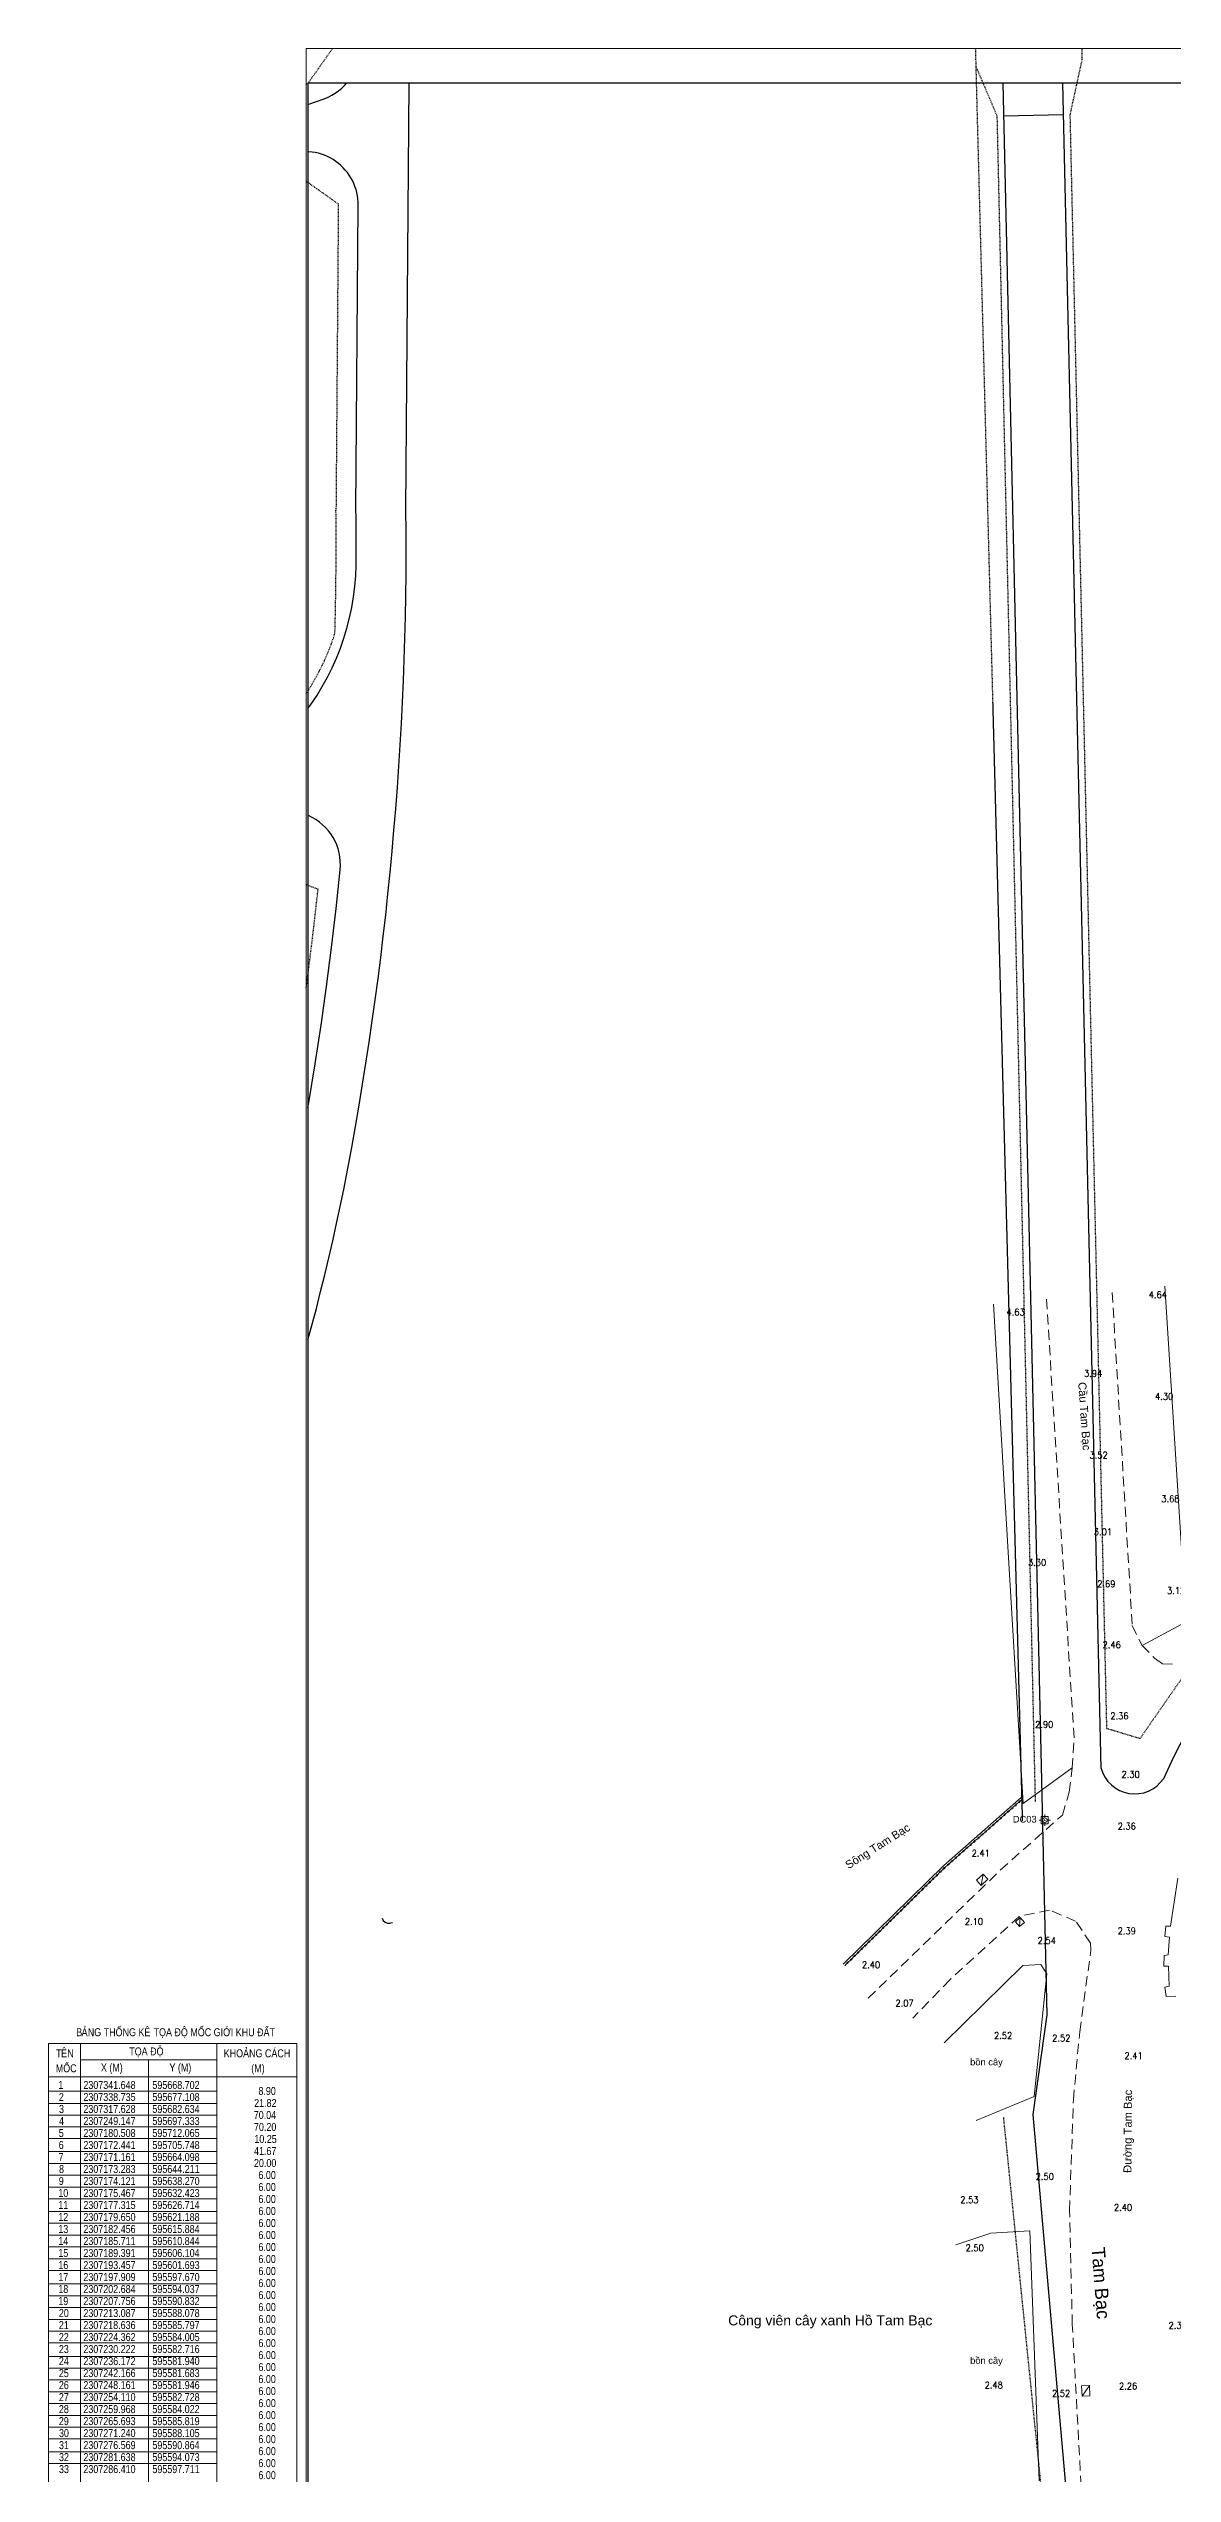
# Model space of a CAD drawing. Header units: millimetres. Extents: x 583747 to 596192, y 2304962 to 2309584.
# Drawn here: x 595403.9 to 595572.5, y 2307166.1 to 2307529.7 of the extents above; entities that cross this region are included whole.
import ezdxf
from ezdxf.enums import TextEntityAlignment as Align
from ezdxf.xclip import XClip

# ---------------------------------------------------------------- set-up
doc = ezdxf.new("R2010")
doc.units = ezdxf.units.MM
doc.linetypes.add('DASHDOT', pattern=[1, 0.5, -0.25, 0, -0.25])
doc.linetypes.add('{Long Duong}', pattern=[2.3, 1.5, -0.8])
for name, color, linetype in [('A-ANNO-ROOM GEN', 50, 'Continuous'), ('A-PLOT LINE', 6, 'DASHDOT'), ('AFP-KERB-LINE', 2, 'Continuous')]:
    doc.layers.add(name, color=color, linetype=linetype)
for name, color, linetype, lineweight in [('Code Cao do', 7, 'Continuous', 0), ('Duong RG Thua', 7, 'Continuous', 0), ('Ghi chu nha', 7, 'Continuous', 0), ('Ghi chu SH diem do cao', 7, 'Continuous', 0), ('KT-DV', 7, 'Continuous', 0), ('KT-NEN', 250, 'Continuous', 0), ('Level 2', 7, 'Continuous', 0), ('Level 26', 7, 'Continuous', 0), ('Level 63', 7, 'Continuous', 0), ('Long Duong_ Phan Cach chat lieu rair mat', 7, 'Continuous', 0)]:
    doc.layers.add(name, color=color, linetype=linetype, lineweight=lineweight)
doc.styles.add('Gothic', font='GOTHIC.TTF')
doc.styles.add('Style-.VnArial', font='')
doc.styles.add('Style-.VnArialH', font='')
doc.styles.add('Style-STANDARD', font='STANDARD.shx')
doc.styles.get('Style-.VnArial').set_extended_font_data('.VnArial')
doc.styles.get('Style-.VnArialH').set_extended_font_data('.VnArialH')

# ---------------------------------------------------------------- blocks, each defined once
blk = doc.blocks.new('KV1_2')
at = {"layer": 'Ghi chu SH diem do cao', "color": 1, "linetype": 'Continuous', "lineweight": 0}
for p, q in [((-7.1, 0), (-11.8, 0)), ((0, 12.3), (0, 7.1)), ((11.8, 0), (7.1, 0)), ((0, -7.1), (0, -12.2))]:
    blk.add_line(p, q, dxfattribs=at)
for start, end in [(0, 180), (180, 0)]:
    blk.add_arc((0, 0), 7.07, start, end, dxfattribs=at)
blk.add_point((0, 0), dxfattribs=at)
blk = doc.blocks.new('*U31')
at = {"layer": 'Level 63', "linetype": 'Continuous', "lineweight": 0}
for points in [[(-5, 18), (-7, 24, 1), (6, -24), (5, -18, -1)], [(-6, 0, 1), (6, 0, 1)]]:
    blk.add_hatch(color=7, dxfattribs=at).paths.add_polyline_path(points)
at = {"layer": 'Level 63', "color": 7, "linetype": 'Continuous', "lineweight": 13}
for p, q in [((-167, 0), (-106, 0)), ((-106, 106), (-106, -106)), ((106, 106), (-106, 106)), ((1, 166), (1, 106)), ((106, -106), (106, 106)), ((106, 0), (167, 0)), ((-106, -106), (106, -106)), ((0, -106), (0, -166))]:
    blk.add_line(p, q, dxfattribs=at)
blk = doc.blocks.new('*U32')
at = {"layer": 'Level 63', "linetype": 'Continuous', "lineweight": 0, "extrusion": (0, 0, -1)}
blk.add_hatch(color=7, dxfattribs=at).paths.add_polyline_path([(5, 18), (7, 24, 1), (-6, -24), (-5, -18, -1)])
at = {"layer": 'Level 63', "color": 7, "linetype": 'Continuous', "lineweight": 13}
blk.add_blockref('*U31', (0, 0), dxfattribs=at)
blk = doc.blocks.new('wwww1')
at = {"layer": 'Duong RG Thua', "color": 7, "lineweight": 0}
for p, q in [((595547.21, 2307312.64), (595545.49, 2307341.45)), ((595571.17, 2307344.15), (595574.4, 2307293.8)), ((595549.93, 2307266.54), (595547.21, 2307312.64)), ((595574.4, 2307293.8), (595567.77, 2307290.23)), ((595549.93, 2307266.54), (595557.31, 2307271.88)), ((595542.92, 2307255.06), (595543.92, 2307255.98)), ((595543.64, 2307254.27), (595542.92, 2307255.06)), ((595543.92, 2307255.98), (595543.64, 2307254.27)), ((595543.64, 2307254.27), (595544.64, 2307255.19)), ((595544.64, 2307255.19), (595543.92, 2307255.98)), ((595548.78, 2307248.82), (595549.49, 2307249.46)), ((595548.78, 2307248.82), (595549.41, 2307248.09)), ((595549.49, 2307249.46), (595549.41, 2307248.09)), ((595549.41, 2307248.09), (595550.12, 2307248.72)), ((595549.49, 2307249.46), (595550.12, 2307248.72)), ((595571.2, 2307246.59), (595571.87, 2307246.51)), ((595549.87, 2307242.24), (595538.07, 2307230.66)), ((595552.59, 2307242.4), (595549.87, 2307242.24)), ((595551.6, 2307222.62), (595553.51, 2307240.99)), ((595553.51, 2307240.99), (595552.59, 2307242.4)), ((595542.91, 2307219.02), (595551.6, 2307222.62)), ((595545.1, 2307202.15), (595539.83, 2307200.38)), ((595550.95, 2307202.5), (595545.1, 2307202.15)), ((595552.32, 2307164.97), (595550.95, 2307202.5)), ((595558.69, 2307179.24), (595559.88, 2307179.3)), ((595558.69, 2307179.24), (595558.78, 2307177.69)), ((595559.88, 2307179.3), (595558.78, 2307177.69)), ((595558.78, 2307177.69), (595559.96, 2307177.76)), ((595559.88, 2307179.3), (595559.96, 2307177.76))]:
    blk.add_line(p, q, dxfattribs=at)
at = {"layer": 'Duong RG Thua', "color": 3, "lineweight": 0}
for p, q in [((595538.06, 2307257.25), (595549.66, 2307267.46)), ((595522.97, 2307242.44), (595538.04, 2307257.24))]:
    blk.add_line(p, q, dxfattribs=at)
at = {"layer": 'Duong RG Thua', "color": 7, "linetype": 'Continuous', "lineweight": 0}
for p, q in [((595546.7, 2307264.46), (595547.04, 2307264.75)), ((595546.99, 2307264.86), (595547.31, 2307264.84)), ((595547.16, 2307265.01), (595547.14, 2307264.69)), ((595547.26, 2307264.95), (595547.6, 2307265.25)), ((595547.55, 2307265.36), (595547.87, 2307265.34)), ((595547.72, 2307265.51), (595547.7, 2307265.19)), ((595547.82, 2307265.45), (595548.16, 2307265.74)), ((595548.12, 2307265.86), (595548.43, 2307265.83)), ((595548.29, 2307266), (595548.27, 2307265.69)), ((595548.39, 2307265.94), (595548.73, 2307266.24)), ((595548.68, 2307266.35), (595549, 2307266.33)), ((595548.85, 2307266.5), (595548.83, 2307266.18)), ((595548.95, 2307266.44), (595549.29, 2307266.74)), ((595549.24, 2307266.85), (595549.56, 2307266.83)), ((595549.41, 2307266.99), (595549.39, 2307266.68)), ((595549.51, 2307266.93), (595549.85, 2307267.23)), ((595542.66, 2307261.05), (595542.64, 2307260.73)), ((595542.76, 2307260.99), (595543.1, 2307261.28)), ((595543.05, 2307261.39), (595543.37, 2307261.37)), ((595543.22, 2307261.54), (595543.2, 2307261.23)), ((595543.32, 2307261.48), (595543.66, 2307261.78)), ((595543.61, 2307261.89), (595543.93, 2307261.87)), ((595543.78, 2307262.04), (595543.76, 2307261.72)), ((595543.88, 2307261.98), (595544.22, 2307262.27)), ((595544.18, 2307262.39), (595544.49, 2307262.37)), ((595544.35, 2307262.53), (595544.33, 2307262.22)), ((595544.45, 2307262.47), (595544.78, 2307262.77)), ((595544.74, 2307262.88), (595545.06, 2307262.86)), ((595544.91, 2307263.03), (595544.89, 2307262.71)), ((595545.01, 2307262.97), (595545.35, 2307263.27)), ((595545.3, 2307263.38), (595545.62, 2307263.36)), ((595545.47, 2307263.53), (595545.45, 2307263.21)), ((595545.57, 2307263.46), (595545.91, 2307263.76)), ((595545.87, 2307263.87), (595546.18, 2307263.85)), ((595546.03, 2307264.02), (595546.01, 2307263.7)), ((595546.14, 2307263.96), (595546.47, 2307264.26)), ((595546.43, 2307264.37), (595546.75, 2307264.35)), ((595546.6, 2307264.52), (595546.58, 2307264.2)), ((595538.55, 2307257.43), (595538.87, 2307257.41)), ((595538.72, 2307257.58), (595538.7, 2307257.26)), ((595538.82, 2307257.52), (595539.16, 2307257.81)), ((595539.11, 2307257.93), (595539.43, 2307257.9)), ((595539.28, 2307258.07), (595539.26, 2307257.76)), ((595539.38, 2307258.01), (595539.72, 2307258.31)), ((595539.67, 2307258.42), (595539.99, 2307258.4)), ((595539.84, 2307258.57), (595539.82, 2307258.25)), ((595539.94, 2307258.51), (595540.28, 2307258.81)), ((595540.24, 2307258.92), (595540.55, 2307258.9)), ((595540.41, 2307259.07), (595540.39, 2307258.75)), ((595540.51, 2307259), (595540.84, 2307259.3)), ((595540.8, 2307259.41), (595541.12, 2307259.39)), ((595540.97, 2307259.56), (595540.95, 2307259.24)), ((595541.07, 2307259.5), (595541.41, 2307259.8)), ((595541.36, 2307259.91), (595541.68, 2307259.89)), ((595541.53, 2307260.06), (595541.51, 2307259.74)), ((595541.63, 2307259.99), (595541.97, 2307260.29)), ((595541.93, 2307260.4), (595542.24, 2307260.38)), ((595542.09, 2307260.55), (595542.07, 2307260.23)), ((595542.2, 2307260.49), (595542.53, 2307260.79)), ((595542.49, 2307260.9), (595542.81, 2307260.88)), ((595534.85, 2307253.84), (595534.84, 2307253.52)), ((595534.95, 2307253.78), (595535.27, 2307254.1)), ((595535.22, 2307254.2), (595535.54, 2307254.2)), ((595535.38, 2307254.36), (595535.38, 2307254.04)), ((595535.49, 2307254.31), (595535.81, 2307254.62)), ((595535.76, 2307254.73), (595536.08, 2307254.73)), ((595535.92, 2307254.89), (595535.92, 2307254.57)), ((595536.02, 2307254.83), (595536.34, 2307255.15)), ((595536.29, 2307255.25), (595536.61, 2307255.25)), ((595536.45, 2307255.41), (595536.45, 2307255.09)), ((595536.56, 2307255.36), (595536.88, 2307255.67)), ((595536.83, 2307255.78), (595537.15, 2307255.78)), ((595536.99, 2307255.94), (595536.99, 2307255.62)), ((595537.09, 2307255.88), (595537.41, 2307256.2)), ((595537.36, 2307256.3), (595537.68, 2307256.3)), ((595537.52, 2307256.46), (595537.52, 2307256.14)), ((595537.63, 2307256.41), (595537.95, 2307256.72)), ((595537.9, 2307256.83), (595538.22, 2307256.83)), ((595538.06, 2307256.99), (595538.06, 2307256.67)), ((595538.16, 2307256.93), (595538.26, 2307257.02)), ((595538.26, 2307257.02), (595538.59, 2307257.32)), ((595573.16, 2307255.37), (595572.03, 2307248.14)), ((595531.1, 2307250.16), (595531.1, 2307249.84)), ((595531.2, 2307250.1), (595531.53, 2307250.42)), ((595531.48, 2307250.53), (595531.79, 2307250.52)), ((595531.64, 2307250.68), (595531.63, 2307250.37)), ((595531.74, 2307250.63), (595532.06, 2307250.94)), ((595532.01, 2307251.05), (595532.33, 2307251.05)), ((595532.17, 2307251.21), (595532.17, 2307250.89)), ((595532.28, 2307251.15), (595532.6, 2307251.47)), ((595532.55, 2307251.58), (595532.86, 2307251.57)), ((595532.71, 2307251.73), (595532.7, 2307251.42)), ((595532.81, 2307251.68), (595533.13, 2307251.99)), ((595533.08, 2307252.1), (595533.4, 2307252.1)), ((595533.24, 2307252.26), (595533.24, 2307251.94)), ((595533.35, 2307252.2), (595533.67, 2307252.52)), ((595533.62, 2307252.63), (595533.93, 2307252.62)), ((595533.78, 2307252.79), (595533.77, 2307252.47)), ((595533.88, 2307252.73), (595534.2, 2307253.04)), ((595534.15, 2307253.15), (595534.47, 2307253.15)), ((595534.31, 2307253.31), (595534.31, 2307252.99)), ((595534.42, 2307253.25), (595534.74, 2307253.57)), ((595534.69, 2307253.68), (595535.01, 2307253.67)), ((595527.35, 2307246.48), (595527.35, 2307246.16)), ((595527.46, 2307246.43), (595527.78, 2307246.74)), ((595527.73, 2307246.85), (595528.05, 2307246.85)), ((595527.89, 2307247.01), (595527.89, 2307246.69)), ((595527.99, 2307246.95), (595528.31, 2307247.27)), ((595528.26, 2307247.37), (595528.58, 2307247.37)), ((595528.42, 2307247.53), (595528.42, 2307247.21)), ((595528.53, 2307247.48), (595528.85, 2307247.79)), ((595528.8, 2307247.9), (595529.12, 2307247.9)), ((595528.96, 2307248.06), (595528.96, 2307247.74)), ((595529.06, 2307248), (595529.38, 2307248.32)), ((595529.33, 2307248.43), (595529.65, 2307248.42)), ((595529.49, 2307248.58), (595529.49, 2307248.26)), ((595529.6, 2307248.53), (595529.92, 2307248.84)), ((595529.87, 2307248.95), (595530.19, 2307248.95)), ((595530.03, 2307249.11), (595530.03, 2307248.79)), ((595530.13, 2307249.05), (595530.46, 2307249.37)), ((595530.4, 2307249.48), (595530.72, 2307249.47)), ((595530.57, 2307249.63), (595530.56, 2307249.32)), ((595530.67, 2307249.58), (595530.99, 2307249.89)), ((595530.94, 2307250), (595531.26, 2307250)), ((595571.35, 2307248.15), (595571.2, 2307246.59)), ((595572.03, 2307248.14), (595571.35, 2307248.15)), ((595571.87, 2307246.51), (595571.67, 2307243.88)), ((595523.71, 2307242.75), (595524.03, 2307243.06)), ((595523.98, 2307243.17), (595524.3, 2307243.17)), ((595524.14, 2307243.33), (595524.14, 2307243.01)), ((595524.25, 2307243.27), (595524.57, 2307243.59)), ((595524.52, 2307243.7), (595524.83, 2307243.69)), ((595524.68, 2307243.86), (595524.67, 2307243.54)), ((595524.78, 2307243.8), (595525.1, 2307244.11)), ((595525.05, 2307244.22), (595525.37, 2307244.22)), ((595525.21, 2307244.38), (595525.21, 2307244.06)), ((595525.32, 2307244.32), (595525.64, 2307244.64)), ((595525.59, 2307244.75), (595525.91, 2307244.74)), ((595525.75, 2307244.91), (595525.74, 2307244.59)), ((595525.85, 2307244.85), (595526.17, 2307245.17)), ((595526.12, 2307245.27), (595526.44, 2307245.27)), ((595526.28, 2307245.43), (595526.28, 2307245.11)), ((595526.39, 2307245.38), (595526.71, 2307245.69)), ((595526.66, 2307245.8), (595526.98, 2307245.8)), ((595526.82, 2307245.96), (595526.81, 2307245.64)), ((595526.92, 2307245.9), (595527.24, 2307246.22)), ((595527.19, 2307246.32), (595527.51, 2307246.32)), ((595571.07, 2307243.78), (595571.05, 2307242.16)), ((595571.67, 2307243.88), (595571.07, 2307243.78)), ((595523.18, 2307242.22), (595523.5, 2307242.54)), ((595523.45, 2307242.65), (595523.76, 2307242.64)), ((595523.61, 2307242.8), (595523.6, 2307242.49)), ((595571.05, 2307242.16), (595571.76, 2307242.16)), ((595571.76, 2307242.16), (595571.86, 2307239.15)), ((595571.86, 2307239.15), (595571.19, 2307239.02)), ((595571.19, 2307239.02), (595571.41, 2307237.61)), ((595571.41, 2307237.61), (595572.82, 2307237.68))]:
    blk.add_line(p, q, dxfattribs=at)
at = {"layer": 'Long Duong_ Phan Cach chat lieu rair mat', "color": 4, "linetype": '{Long Duong}', "lineweight": 0}
for p, q in [((595557.58, 2307276.39), (595553.43, 2307342.42)), ((595563.3, 2307343.16), (595566.31, 2307293.25)), ((595566.31, 2307293.25), (595567.77, 2307290.23)), ((595567.77, 2307290.23), (595569.65, 2307288.37)), ((595569.65, 2307288.37), (595570.86, 2307287.5)), ((595570.86, 2307287.5), (595573.14, 2307287.45)), ((595557.31, 2307271.88), (595557.58, 2307276.39)), ((595556.86, 2307268.25), (595557.31, 2307271.88)), ((595546.51, 2307256.57), (595555.82, 2307264.82)), ((595555.82, 2307264.82), (595556.86, 2307268.25)), ((595526.7, 2307237.38), (595546.51, 2307256.57)), ((595553.88, 2307250.57), (595549.35, 2307249.62)), ((595557.81, 2307248.92), (595553.88, 2307250.57)), ((595549.35, 2307249.62), (595538.98, 2307240.15)), ((595560.06, 2307245.6), (595557.81, 2307248.92)), ((595558.42, 2307232.33), (595560.1, 2307244.5)), ((595560.1, 2307244.5), (595560.06, 2307245.6)), ((595538.98, 2307240.15), (595533.39, 2307234.39)), ((595557.48, 2307222.14), (595558.42, 2307232.33)), ((595556.91, 2307205.52), (595557.48, 2307222.14)), ((595557.31, 2307188.43), (595556.91, 2307205.52)), ((595560.9, 2307122.91), (595557.31, 2307188.43))]:
    blk.add_line(p, q, dxfattribs=at)
at = {"layer": 'Ghi chu SH diem do cao', "color": 1, "linetype": 'Continuous', "lineweight": 0, "xscale": 0.05, "yscale": 0.05, "zscale": 0.05, "rotation": 359.9972999999998}
blk.add_blockref('KV1_2', (595553.18, 2307264.05), dxfattribs=at)
at = {"layer": 'Level 63', "color": 7, "linetype": 'Continuous', "lineweight": 13, "ltscale": 0.01, "xscale": 0.0050890997707656, "yscale": 0.0050890997707656, "zscale": 0.0050890997707656}
blk.add_blockref('*U32', (595553.18, 2307264.05), dxfattribs=at)
at = {"layer": 'Code Cao do', "color": 6, "linetype": 'Continuous', "lineweight": 0, "style": 'Style-STANDARD'}
for s, p in [('4.64', (595568.78, 2307342.85)), ('4.63', (595547.44, 2307340.24)), ('3.94', (595559.07, 2307331.04)), ('4.30', (595569.73, 2307327.59)), ('3.52', (595559.9, 2307318.79)), ('3.68', (595570.66, 2307312.25)), ('3.01', (595560.54, 2307307.29)), ('3.30', (595550.67, 2307302.69)), ('2.69', (595561.05, 2307299.48)), ('3.12', (595571.52, 2307298.47)), ('2.46', (595561.86, 2307290.36)), ('2.36', (595563.02, 2307279.68)), ('2.90', (595551.74, 2307278.41)), ('2.30', (595564.7, 2307270.92)), ('2.36', (595564.12, 2307263.14)), ('2.54', (595552.11, 2307245.99)), ('2.40', (595525.76, 2307242.37)), ('2.07', (595530.79, 2307236.63)), ('2.53', (595540.51, 2307207.14)), ('2.40', (595563.56, 2307205.98)), ('2.50', (595541.31, 2307199.92)), ('2.52', (595554.27, 2307178.11)), ('2.26', (595564.32, 2307179.2))]:
    blk.add_text(s, height=1, rotation=359.9973, dxfattribs=at).set_placement(p, align=Align.MIDDLE_LEFT)
at = {"layer": 'Code Cao do', "color": 212, "linetype": 'Continuous', "lineweight": 0, "style": 'Style-STANDARD'}
for s, p in [('2.41', (595542.23, 2307259.12)), ('2.10', (595541.2, 2307248.86)), ('2.39', (595564.12, 2307247.44)), ('2.52', (595545.57, 2307231.75)), ('2.52', (595554.3, 2307231.38)), ('2.41', (595565.14, 2307228.74)), ('2.50', (595551.82, 2307210.61)), ('2.35', (595571.76, 2307188.29)), ('2.48', (595544.17, 2307179.35))]:
    blk.add_text(s, height=1, rotation=359.9973, dxfattribs=at).set_placement(p, align=Align.MIDDLE_LEFT)
at = {"layer": 'Ghi chu nha', "color": 7, "linetype": 'Continuous', "lineweight": 0, "style": 'Style-.VnArial'}
for s, height, rotation, p in [('CÇu Tam B¹c', 1.2, 273.9568, (595559.15, 2307324.63)), ('DC03', 1, 359.9973, (595550.18, 2307264.2)), ('S«ng Tam B¹c', 1.2, 32.3299, (595528.11, 2307260.16)), ('bån c©y', 1, 359.9973, (595544.44, 2307227.79)), ('§\xadêng Tam B¹c', 1.2, 89.6433, (595565.62, 2307217.4)), ('C«ng viªn c©y xanh Hå Tam B¹c', 1.5, 359.9973, (595521.01, 2307189.05)), ('bån c©y', 1, 359.9973, (595544.44, 2307183.03))]:
    blk.add_text(s, height=height, rotation=rotation, dxfattribs=at).set_placement(p, align=Align.MIDDLE_CENTER)
blk = doc.blocks.new('road')
at = {"layer": 'AFP-KERB-LINE'}
for p, q in [((3276592, 1605487), (3445725, 1171696)), ((3276592, 1605487), (3445725, 1171696)), ((3276592, 1605487), (3445724, 1171699)), ((3278241, 1350867), (3199329, 1572944)), ((3278241, 1350867), (3199329, 1572944)), ((3440751, 1209227), (3342615, 1460926)), ((3350659, 1440295), (3342274, 1437025)), ((3157365, 1330933), (3245630, 1404638)), ((3445725, 1171696), (3448862, 1156945))]:
    blk.add_line(p, q, dxfattribs=at)
for points in [[(3271196, 1348293), (3255895, 1391354, 0.5222384), (3243229, 1394816), (3161210, 1326328, -0.0710908), (3112360, 1296121), (3053556, 1270433, 0.4945682), (3050529, 1258083), (3135292, 1152885, 0.414438), (3146545, 1151678), (3223962, 1214154, 0.0907084), (3244530, 1241141), (3273832, 1315513, 0.1719261), (3274027, 1340561)], [(3274027, 1340561, 0.004128), (3271196, 1348293)], [(3274027, 1340561, 0.004128), (3271196, 1348293)]]:
    blk.add_lwpolyline(points, format="xyb", dxfattribs=at)
at = {"layer": 'AFP-KERB-LINE', "elevation": 0}
blk.add_lwpolyline([(3440751, 1209227, 0.6379824), (3450068, 1210973, -50.0153432)], format="xyb", dxfattribs=at)
blk.add_lwpolyline([(3448862, 1156945), (3500940, 1045525)], dxfattribs=at)
at = {"layer": 'AFP-KERB-LINE'}
for centre, radius, start, end in [((3240503, 1410779), 8000, 309.86315, 19.56198), ((2804357, 1173012), 506160, 8.97334, 20.57174), ((2804357, 1173012), 506160, 8.97334, 20.57174), ((3279655, 1294829), 8000, 14.3753, 158.49622), ((3279655, 1294829), 8000, 14.3753, 158.49622), ((2804357, 1173012), 498660, 8.97657, 14.3753), ((2804357, 1173012), 498660, 8.97657, 14.3753), ((2969583, 1201656), 338499, 340.26579, 8.54643), ((2969583, 1201656), 338499, 340.26579, 8.54643), ((3539519, 1204821, 0), 89662, 147.37976, 176.0657)]:
    blk.add_arc(centre, radius, start, end, dxfattribs=at)
at = {"layer": 'A-ANNO-ROOM GEN', "insert": (3465811, 1142021), "char_height": 2003.91, "width": 202631.34, "attachment_point": 1, "rotation": 294.39546, "style": 'Gothic'}
blk.add_mtext('Tam B{\\fArial|b0|i0|c0|p34;ạ}c', dxfattribs=at)
blk = doc.blocks.new('PLOT')
at = {"layer": 'A-PLOT LINE', "color": 251}
for p, q in [((3272298, 1605487), (3335796, 1442630)), ((3350448, 1449095), (3345410, 1462016)), ((3351591, 1440658), (3350448, 1449095)), ((3335796, 1442630), (3432329, 1197796)), ((3439513, 1215156), (3351591, 1440658)), ((3341317, 1436726), (3433167, 1201153)), ((3242542, 1405968), (3244706, 1413884)), ((3155442, 1333236), (3242542, 1405968)), ((3253007, 1390520), (3245291, 1392630)), ((3253007, 1390520), (3268378, 1347263)), ((3370824, 1353790), (3432329, 1197796)), ((3271942, 1292985), (3285284, 1292962)), ((3448345, 1229230), (3444706, 1215451)), ((3448345, 1229230), (3444706, 1215451)), ((3448345, 1229230), (3444706, 1215451)), ((3448345, 1229230), (3444706, 1215451)), ((3439513, 1215156), (3444706, 1215451))]:
    blk.add_line(p, q, dxfattribs=at)
for points in [[(3335796, 1442630), (3341317, 1436726)], [(3489675, 1062488), (3444902, 1155094)], [(3489675, 1062488), (3444902, 1155094)], [(3489675, 1062488), (3444902, 1155094)]]:
    blk.add_lwpolyline(points, dxfattribs=at)
blk.add_lwpolyline([(3272971, 1077049, 0.0102646), (3278319, 1090909, 0.1239937), (3293945, 1250361, 0.021937), (3285284, 1292962)], format="xyb", dxfattribs=at)
for centre, radius, start, end in [((2804357, 1173012), 495660, 18.4463, 20.5824), ((3238583, 1328312), 36000, 340.0755, 2.44283)]:
    blk.add_arc(centre, radius, start, end, dxfattribs=at)
blk = doc.blocks.new('DV')
at = {"layer": 'AFP-KERB-LINE'}
blk.add_line((392858, 115857), (393424, 115957, 0), dxfattribs=at)
blk.add_arc((392858, 116857), 1000, 192.35363, 282.16426, dxfattribs=at)
ref = blk.add_blockref('PLOT', (-3147123, 179596, 0), dxfattribs=dict(rotation=340.0000000045929))
XClip(ref).set_block_clipping_path([(3437700.5976729654, 868981.9081885163), (3912891.8375199828, 1041937.3750337446), (3715693.8178756535, 1583734.481302836), (3240502.5780286361, 1410779.0144576086)])
ref = blk.add_blockref('road', (-3147123, 179596, 0), dxfattribs=dict(at, rotation=340.0000000045929))
XClip(ref).set_block_clipping_path([(3424978.7776903473, 904726.3076186823), (3853099.8617473282, 1060549.6388383387), (3670662.8681027722, 1561791.1594749615), (3242541.7840457913, 1405967.828255306)])

msp = doc.modelspace()

# ---------------------------------------------------------------- linework, layer by layer
at = {"layer": 'Level 2', "color": 7, "linetype": 'Continuous', "lineweight": 0}
for p, q in [((595403.92, 2307230.51), (595403.92, 2307154.41)), ((595403.92, 2307230.51), (595441.17, 2307230.51)), ((595408.72, 2307230.51), (595408.72, 2307154.41)), ((595429.17, 2307230.51), (595429.17, 2307154.41)), ((595441.17, 2307230.51), (595441.17, 2307154.41)), ((595403.92, 2307225.53), (595441.17, 2307225.53)), ((595408.72, 2307228.1), (595429.17, 2307228.1)), ((595418.94, 2307228.1), (595418.94, 2307154.41)), ((595403.92, 2307223.38), (595429.17, 2307223.38)), ((595403.92, 2307221.55), (595429.17, 2307221.55)), ((595403.92, 2307219.8), (595429.17, 2307219.8)), ((595403.92, 2307218.03), (595429.17, 2307218.03)), ((595403.92, 2307216.26), (595429.17, 2307216.26)), ((595403.92, 2307214.31), (595429.17, 2307214.31)), ((595403.92, 2307212.54), (595429.17, 2307212.54)), ((595403.92, 2307210.77), (595429.17, 2307210.77)), ((595403.92, 2307209), (595429.17, 2307209)), ((595403.92, 2307207.23), (595429.17, 2307207.23)), ((595403.92, 2307205.34), (595429.17, 2307205.34)), ((595403.92, 2307203.57), (595429.17, 2307203.57)), ((595403.92, 2307201.8), (595429.17, 2307201.8)), ((595403.92, 2307200.03), (595429.17, 2307200.03)), ((595403.92, 2307198.26), (595429.17, 2307198.26)), ((595403.92, 2307196.49), (595429.17, 2307196.49)), ((595403.92, 2307194.47), (595429.17, 2307194.47)), ((595403.92, 2307192.7), (595429.17, 2307192.7)), ((595403.92, 2307190.93), (595429.17, 2307190.93)), ((595403.92, 2307189.16), (595429.17, 2307189.16)), ((595403.92, 2307187.39), (595429.17, 2307187.39)), ((595403.92, 2307185.62), (595429.17, 2307185.62)), ((595403.92, 2307183.62), (595429.17, 2307183.62)), ((595403.92, 2307181.85), (595429.17, 2307181.85)), ((595403.92, 2307180.08), (595429.17, 2307180.08)), ((595403.92, 2307178.31), (595429.17, 2307178.31)), ((595403.92, 2307176.54), (595429.17, 2307176.54)), ((595403.92, 2307174.77), (595429.17, 2307174.77)), ((595403.92, 2307173), (595429.17, 2307173)), ((595403.92, 2307171.23), (595429.17, 2307171.23)), ((595403.92, 2307169.3), (595429.17, 2307169.3)), ((595403.92, 2307167.53), (595429.17, 2307167.53))]:
    msp.add_line(p, q, dxfattribs=at)

# ---------------------------------------------------------------- block references
at = {"layer": 'KT-NEN', "lineweight": 0}
msp.add_blockref('wwww1', (0.17, -0.04, 0), dxfattribs=at)

# ---------------------------------------------------------------- texts
at = {"layer": 'Level 26', "color": 7, "style": 'Style-.VnArialH', "width": 0.8}
for s, p in [('B', (595408.08, 2307231.62)), ('¶', (595408.88, 2307231.62)), ('ng thèng k£', (595409.81, 2307231.62)), ('täa ®é mèc giíi khu ®Êt', (595419.68, 2307231.62)), ('T', (595405.07, 2307228.46)), ('ª', (595405.8, 2307228.46)), ('n', (595406.73, 2307228.46)), ('Täa ®é', (595416.03, 2307228.74)), ('Kho¶NG C¸CH', (595430.2, 2307228.46)), ('Mèc', (595405.01, 2307226.21)), ('1', (595405.39, 2307223.71)), ('2307341.648', (595409.15, 2307223.71)), ('X (m)', (595411.78, 2307226.33)), ('595668.702', (595419.5, 2307223.71)), ('Y (m)', (595422.06, 2307226.33)), ('(m)', (595434.33, 2307226.21)), ('2', (595405.47, 2307221.91)), ('3', (595405.49, 2307220.11)), ('2307338.735', (595409.15, 2307221.91)), ('2307317.628', (595409.15, 2307220.11)), ('595677.108', (595419.5, 2307221.91)), ('595682.634', (595419.5, 2307220.11)), ('  21.82', (595434.02, 2307221.01)), ('  8.90', (595434.66, 2307222.81)), ('5', (595405.46, 2307216.51)), ('4', (595405.5, 2307218.31)), ('2307249.147', (595409.15, 2307218.31)), ('2307180.508', (595409.15, 2307216.51)), ('595697.333', (595419.5, 2307218.31)), ('595712.065', (595419.5, 2307216.51)), ('  70.04', (595433.96, 2307219.21)), ('  70.20', (595433.99, 2307217.41)), ('7', (595405.43, 2307212.91)), ('6', (595405.45, 2307214.71)), ('2307172.441', (595409.15, 2307214.71)), ('2307171.161', (595409.15, 2307212.91)), ('595705.748', (595419.5, 2307214.71)), ('595664.098', (595419.5, 2307212.91)), ('  41.67', (595434, 2307213.81)), ('  10.25', (595434.05, 2307215.61)), ('9', (595405.46, 2307209.31)), ('8', (595405.5, 2307211.11)), ('2307173.283', (595409.15, 2307211.11)), ('2307174.121', (595409.15, 2307209.31)), ('595644.211', (595419.5, 2307211.11)), ('595638.270', (595419.5, 2307209.31)), ('  20.00', (595433.99, 2307212.01)), ('  6.00', (595434.66, 2307210.21)), ('10', (595405.39, 2307207.51)), ('11', (595405.39, 2307205.71)), ('2307175.467', (595409.15, 2307207.51)), ('2307177.315', (595409.15, 2307205.71)), ('595632.423', (595419.5, 2307207.51)), ('595626.714', (595419.5, 2307205.71)), ('  6.00', (595434.66, 2307208.41)), ('  6.00', (595434.66, 2307206.61)), ('12', (595405.39, 2307203.91)), ('13', (595405.39, 2307202.11)), ('2307179.650', (595409.15, 2307203.91)), ('2307182.456', (595409.15, 2307202.11)), ('595621.188', (595419.5, 2307203.91)), ('595615.884', (595419.5, 2307202.11)), ('  6.00', (595434.66, 2307204.81)), ('  6.00', (595434.66, 2307203.01)), ('14', (595405.39, 2307200.31)), ('15', (595405.39, 2307198.51)), ('2307185.711', (595409.15, 2307200.31)), ('2307189.391', (595409.15, 2307198.51)), ('595610.844', (595419.5, 2307200.31)), ('595606.104', (595419.5, 2307198.51)), ('  6.00', (595434.66, 2307201.21)), ('  6.00', (595434.66, 2307199.41)), ('16', (595405.39, 2307196.71)), ('17', (595405.39, 2307194.91)), ('2307193.457', (595409.15, 2307196.71)), ('2307197.909', (595409.15, 2307194.91)), ('595601.693', (595419.5, 2307196.71)), ('595597.670', (595419.5, 2307194.91)), ('  6.00', (595434.66, 2307197.61)), ('  6.00', (595434.66, 2307195.81)), ('18', (595405.39, 2307193.11)), ('19', (595405.39, 2307191.31)), ('2307202.684', (595409.15, 2307193.11)), ('2307207.756', (595409.15, 2307191.31)), ('595594.037', (595419.5, 2307193.11)), ('595590.832', (595419.5, 2307191.31)), ('  6.00', (595434.66, 2307194.01)), ('  6.00', (595434.66, 2307192.21)), ('20', (595405.47, 2307189.51)), ('21', (595405.47, 2307187.71)), ('2307213.087', (595409.15, 2307189.51)), ('2307218.636', (595409.15, 2307187.71)), ('595588.078', (595419.5, 2307189.51)), ('595585.797', (595419.5, 2307187.71)), ('  6.00', (595434.66, 2307190.41)), ('  6.00', (595434.66, 2307188.61)), ('22', (595405.47, 2307185.91)), ('23', (595405.47, 2307184.11)), ('2307224.362', (595409.15, 2307185.91)), ('2307230.222', (595409.15, 2307184.11)), ('595584.005', (595419.5, 2307185.91)), ('595582.716', (595419.5, 2307184.11)), ('  6.00', (595434.66, 2307186.81)), ('  6.00', (595434.66, 2307185.01)), ('24', (595405.47, 2307182.31)), ('25', (595405.47, 2307180.51)), ('2307236.172', (595409.15, 2307182.31)), ('2307242.166', (595409.15, 2307180.51)), ('595581.940', (595419.5, 2307182.31)), ('595581.683', (595419.5, 2307180.51)), ('  6.00', (595434.66, 2307183.21)), ('  6.00', (595434.66, 2307181.41)), ('26', (595405.47, 2307178.71)), ('27', (595405.47, 2307176.91)), ('2307248.161', (595409.15, 2307178.71)), ('2307254.110', (595409.15, 2307176.91)), ('595581.946', (595419.5, 2307178.71)), ('595582.728', (595419.5, 2307176.91)), ('  6.00', (595434.66, 2307179.61)), ('  6.00', (595434.66, 2307177.81)), ('28', (595405.47, 2307175.11)), ('29', (595405.47, 2307173.31)), ('2307259.968', (595409.15, 2307175.11)), ('2307265.693', (595409.15, 2307173.31)), ('595584.022', (595419.5, 2307175.11)), ('595585.819', (595419.5, 2307173.31)), ('  6.00', (595434.66, 2307176.01)), ('  6.00', (595434.66, 2307174.21)), ('30', (595405.49, 2307171.51)), ('31', (595405.49, 2307169.71)), ('2307271.240', (595409.15, 2307171.51)), ('2307276.569', (595409.15, 2307169.71)), ('595588.105', (595419.5, 2307171.51)), ('595590.864', (595419.5, 2307169.71)), ('  6.00', (595434.66, 2307172.41)), ('  6.00', (595434.66, 2307170.61)), ('32', (595405.49, 2307167.91)), ('33', (595405.49, 2307166.11)), ('2307281.638', (595409.15, 2307167.91)), ('2307286.410', (595409.15, 2307166.11)), ('595594.073', (595419.5, 2307167.91)), ('595597.711', (595419.5, 2307166.11)), ('  6.00', (595434.66, 2307168.81)), ('  6.00', (595434.66, 2307167.01)), ('  6.00', (595434.66, 2307165.21))]:
    msp.add_text(s, height=1.2, rotation=359.9758, dxfattribs=at).set_placement(p)

# ---------------------------------------------------------------- next in the draw order: block references
at = {"layer": 'KT-DV', "xscale": 0.001, "yscale": 0.001, "zscale": 0.001}
msp.add_blockref('DV', (595062.1, 2307132.69), dxfattribs=at)

doc.saveas('drawing.dxf')
